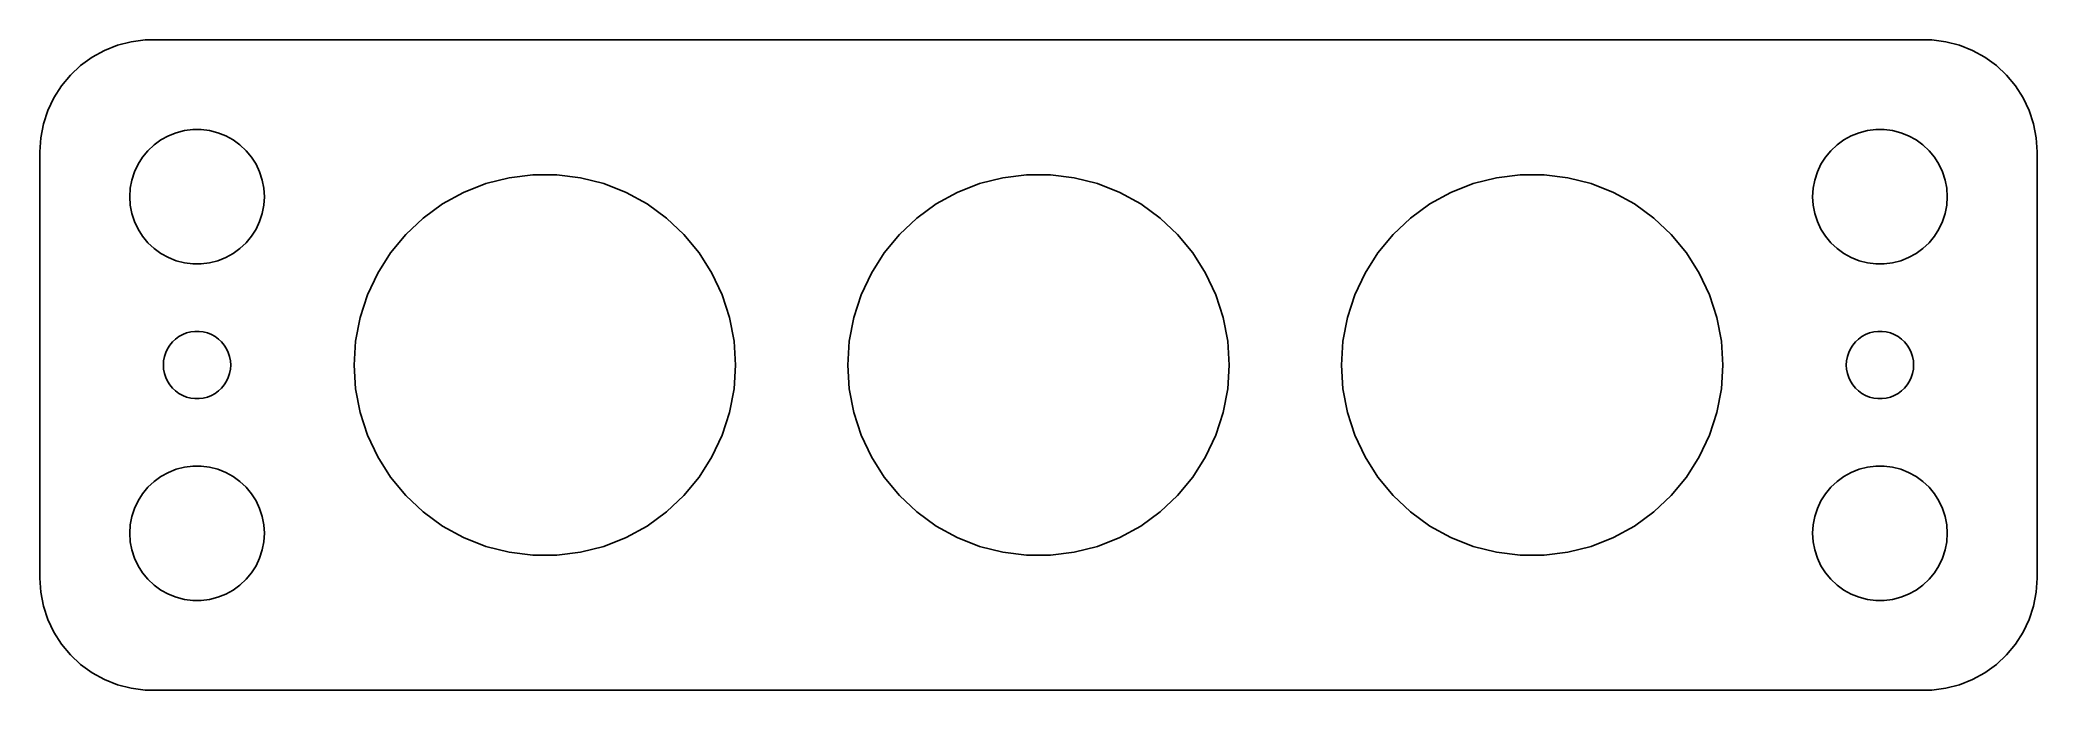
# Model space of a CAD drawing. Header units: metres. Extents: x -44.5 to 44.5, y 24.5 to 53.5.
import ezdxf

# ---------------------------------------------------------------- set-up
doc = ezdxf.new("R2010")
doc.units = ezdxf.units.M

msp = doc.modelspace()

# ---------------------------------------------------------------- linework, layer by layer
for p, q in [((-40.4369, 53.4114), (-41.0451, 53.2553)), ((-39.8139, 53.4901), (-40.4369, 53.4114)), ((39.8139, 53.4901), (-39.8139, 53.4901)), ((40.4369, 53.4114), (39.8139, 53.4901)), ((41.0451, 53.2553), (40.4369, 53.4114)), ((-42.1791, 52.7216), (-42.6871, 52.3526)), ((-41.6289, 53.0241), (-42.1791, 52.7216)), ((-41.0451, 53.2553), (-41.6289, 53.0241)), ((41.6289, 53.0241), (41.0451, 53.2553)), ((42.1791, 52.7216), (41.6289, 53.0241)), ((42.6871, 52.3526), (42.1791, 52.7216)), ((-43.1448, 51.9227), (-43.5451, 51.4389)), ((-42.6871, 52.3526), (-43.1448, 51.9227)), ((43.1448, 51.9227), (42.6871, 52.3526)), ((43.5451, 51.4389), (43.1448, 51.9227)), ((-43.8815, 50.9088), (-44.1489, 50.3406)), ((-43.5451, 51.4389), (-43.8815, 50.9088)), ((43.8815, 50.9088), (43.5451, 51.4389)), ((44.1489, 50.3406), (43.8815, 50.9088)), ((-44.1489, 50.3406), (-44.3429, 49.7434)), ((44.3429, 49.7434), (44.1489, 50.3406)), ((-44.4606, 49.1267), (-44.5, 48.5)), ((-44.3429, 49.7434), (-44.4606, 49.1267)), ((-39.4123, 48.8115), (-39.1075, 49.033)), ((-39.1075, 49.033), (-38.7773, 49.2145)), ((-38.7773, 49.2145), (-38.427, 49.3532)), ((-38.427, 49.3532), (-38.0621, 49.4469)), ((-38.0621, 49.4469), (-37.6884, 49.4941)), ((-37.6884, 49.4941), (-37.3116, 49.4941)), ((-37.3116, 49.4941), (-36.9379, 49.4469)), ((-36.9379, 49.4469), (-36.5729, 49.3532)), ((-36.5729, 49.3532), (-36.2227, 49.2145)), ((-36.2227, 49.2145), (-35.8925, 49.033)), ((-35.8925, 49.033), (-35.5877, 48.8115)), ((35.5877, 48.8115), (35.8925, 49.033)), ((35.8925, 49.033), (36.2227, 49.2145)), ((36.2227, 49.2145), (36.5729, 49.3532)), ((36.5729, 49.3532), (36.9379, 49.4469)), ((36.9379, 49.4469), (37.3116, 49.4941)), ((37.3116, 49.4941), (37.6884, 49.4941)), ((37.6884, 49.4941), (38.0621, 49.4469)), ((38.0621, 49.4469), (38.427, 49.3532)), ((38.427, 49.3532), (38.7773, 49.2145)), ((38.7773, 49.2145), (39.1075, 49.033)), ((39.1075, 49.033), (39.4123, 48.8115)), ((44.4606, 49.1267), (44.3429, 49.7434)), ((44.5, 48.5), (44.4606, 49.1267)), ((-44.5, 48.5), (-44.5, 29.5)), ((-40.1289, 47.9453), (-39.927, 48.2634)), ((-39.927, 48.2634), (-39.6869, 48.5536)), ((-39.6869, 48.5536), (-39.4123, 48.8115)), ((-35.5877, 48.8115), (-35.3131, 48.5536)), ((-35.3131, 48.5536), (-35.0729, 48.2634)), ((-35.0729, 48.2634), (-34.8711, 47.9453)), ((34.8711, 47.9453), (35.0729, 48.2634)), ((35.0729, 48.2634), (35.3131, 48.5536)), ((35.3131, 48.5536), (35.5877, 48.8115)), ((39.4123, 48.8115), (39.6869, 48.5536)), ((39.6869, 48.5536), (39.927, 48.2634)), ((39.927, 48.2634), (40.1289, 47.9453)), ((44.5, 29.5), (44.5, 48.5)), ((-40.4763, 46.876), (-40.4057, 47.2461)), ((-40.4057, 47.2461), (-40.2893, 47.6044)), ((-40.2893, 47.6044), (-40.1289, 47.9453)), ((-34.8711, 47.9453), (-34.7107, 47.6044)), ((-34.7107, 47.6044), (-34.5942, 47.2461)), ((-34.5942, 47.2461), (-34.5237, 46.876)), ((-24.6266, 47.084), (-23.5927, 47.3494)), ((-23.5927, 47.3494), (-22.5337, 47.4832)), ((-22.5337, 47.4832), (-21.4663, 47.4832)), ((-21.4663, 47.4832), (-20.4073, 47.3494)), ((-20.4073, 47.3494), (-19.3734, 47.084)), ((-2.62663, 47.084), (-1.59273, 47.3494)), ((-1.59273, 47.3494), (-0.53371, 47.4832)), ((-0.53371, 47.4832), (0.53371, 47.4832)), ((0.53371, 47.4832), (1.59273, 47.3494)), ((1.59273, 47.3494), (2.62663, 47.084)), ((19.3734, 47.084), (20.4073, 47.3494)), ((20.4073, 47.3494), (21.4663, 47.4832)), ((21.4663, 47.4832), (22.5337, 47.4832)), ((22.5337, 47.4832), (23.5927, 47.3494)), ((23.5927, 47.3494), (24.6266, 47.084)), ((34.5237, 46.876), (34.5942, 47.2461)), ((34.5942, 47.2461), (34.7107, 47.6044)), ((34.7107, 47.6044), (34.8711, 47.9453)), ((40.1289, 47.9453), (40.2893, 47.6044)), ((40.2893, 47.6044), (40.4057, 47.2461)), ((40.4057, 47.2461), (40.4763, 46.876)), ((-40.5, 46.5), (-40.4763, 46.876)), ((-40.4763, 46.124), (-40.5, 46.5)), ((-34.5237, 46.876), (-34.5, 46.5)), ((-34.5, 46.5), (-34.5237, 46.124)), ((-26.5545, 46.1768), (-25.6191, 46.691)), ((-25.6191, 46.691), (-24.6266, 47.084)), ((-19.3734, 47.084), (-18.3809, 46.691)), ((-18.3809, 46.691), (-17.4455, 46.1768)), ((-4.55452, 46.1768), (-3.61911, 46.691)), ((-3.61911, 46.691), (-2.62663, 47.084)), ((2.62663, 47.084), (3.61911, 46.691)), ((3.61911, 46.691), (4.55452, 46.1768)), ((17.4455, 46.1768), (18.3809, 46.691)), ((18.3809, 46.691), (19.3734, 47.084)), ((24.6266, 47.084), (25.6191, 46.691)), ((25.6191, 46.691), (26.5545, 46.1768)), ((34.5, 46.5), (34.5237, 46.876)), ((34.5237, 46.124), (34.5, 46.5)), ((40.4763, 46.876), (40.5, 46.5)), ((40.5, 46.5), (40.4763, 46.124)), ((-40.4057, 45.7539), (-40.4763, 46.124)), ((-40.2893, 45.3956), (-40.4057, 45.7539)), ((-40.1289, 45.0547), (-40.2893, 45.3956)), ((-34.7107, 45.3956), (-34.8711, 45.0547)), ((-34.5942, 45.7539), (-34.7107, 45.3956)), ((-34.5237, 46.124), (-34.5942, 45.7539)), ((-28.1962, 44.8186), (-27.4181, 45.5494)), ((-27.4181, 45.5494), (-26.5545, 46.1768)), ((-17.4455, 46.1768), (-16.5819, 45.5494)), ((-16.5819, 45.5494), (-15.8038, 44.8186)), ((-6.19623, 44.8186), (-5.41809, 45.5494)), ((-5.41809, 45.5494), (-4.55452, 46.1768)), ((4.55452, 46.1768), (5.41809, 45.5494)), ((5.41809, 45.5494), (6.19623, 44.8186)), ((15.8038, 44.8186), (16.5819, 45.5494)), ((16.5819, 45.5494), (17.4455, 46.1768)), ((26.5545, 46.1768), (27.4181, 45.5494)), ((27.4181, 45.5494), (28.1962, 44.8186)), ((34.5942, 45.7539), (34.5237, 46.124)), ((34.7107, 45.3956), (34.5942, 45.7539)), ((34.8711, 45.0547), (34.7107, 45.3956)), ((40.2893, 45.3956), (40.1289, 45.0547)), ((40.4057, 45.7539), (40.2893, 45.3956)), ((40.4763, 46.124), (40.4057, 45.7539)), ((-39.927, 44.7366), (-40.1289, 45.0547)), ((-39.6869, 44.4464), (-39.927, 44.7366)), ((-35.0729, 44.7366), (-35.3131, 44.4464)), ((-34.8711, 45.0547), (-35.0729, 44.7366)), ((-28.8766, 43.9962), (-28.1962, 44.8186)), ((-15.8038, 44.8186), (-15.1234, 43.9962)), ((-6.87663, 43.9962), (-6.19623, 44.8186)), ((6.19623, 44.8186), (6.87663, 43.9962)), ((15.1234, 43.9962), (15.8038, 44.8186)), ((28.1962, 44.8186), (28.8766, 43.9962)), ((35.0729, 44.7366), (34.8711, 45.0547)), ((35.3131, 44.4464), (35.0729, 44.7366)), ((39.927, 44.7366), (39.6869, 44.4464)), ((40.1289, 45.0547), (39.927, 44.7366)), ((-39.4123, 44.1884), (-39.6869, 44.4464)), ((-39.1075, 43.967), (-39.4123, 44.1884)), ((-38.7773, 43.7855), (-39.1075, 43.967)), ((-38.427, 43.6468), (-38.7773, 43.7855)), ((-38.0621, 43.5531), (-38.427, 43.6468)), ((-36.5729, 43.6468), (-36.9379, 43.5531)), ((-36.2227, 43.7855), (-36.5729, 43.6468)), ((-35.8925, 43.967), (-36.2227, 43.7855)), ((-35.5877, 44.1884), (-35.8925, 43.967)), ((-35.3131, 44.4464), (-35.5877, 44.1884)), ((-29.4486, 43.0949), (-28.8766, 43.9962)), ((-15.1234, 43.9962), (-14.5514, 43.0949)), ((-7.44859, 43.0949), (-6.87663, 43.9962)), ((6.87663, 43.9962), (7.44859, 43.0949)), ((14.5514, 43.0949), (15.1234, 43.9962)), ((28.8766, 43.9962), (29.4486, 43.0949)), ((35.5877, 44.1884), (35.3131, 44.4464)), ((35.8925, 43.967), (35.5877, 44.1884)), ((36.2227, 43.7855), (35.8925, 43.967)), ((36.5729, 43.6468), (36.2227, 43.7855)), ((36.9379, 43.5531), (36.5729, 43.6468)), ((38.427, 43.6468), (38.0621, 43.5531)), ((38.7773, 43.7855), (38.427, 43.6468)), ((39.1075, 43.967), (38.7773, 43.7855)), ((39.4123, 44.1884), (39.1075, 43.967)), ((39.6869, 44.4464), (39.4123, 44.1884)), ((-37.6884, 43.5059), (-38.0621, 43.5531)), ((-37.3116, 43.5059), (-37.6884, 43.5059)), ((-36.9379, 43.5531), (-37.3116, 43.5059)), ((-29.9031, 42.129), (-29.4486, 43.0949)), ((-14.5514, 43.0949), (-14.0969, 42.129)), ((-7.90309, 42.129), (-7.44859, 43.0949)), ((7.44859, 43.0949), (7.90309, 42.129)), ((14.0969, 42.129), (14.5514, 43.0949)), ((29.4486, 43.0949), (29.9031, 42.129)), ((37.3116, 43.5059), (36.9379, 43.5531)), ((37.6884, 43.5059), (37.3116, 43.5059)), ((38.0621, 43.5531), (37.6884, 43.5059)), ((-30.233, 41.1139), (-29.9031, 42.129)), ((-14.0969, 42.129), (-13.767, 41.1139)), ((-8.23296, 41.1139), (-7.90309, 42.129)), ((7.90309, 42.129), (8.23296, 41.1139)), ((13.767, 41.1139), (14.0969, 42.129)), ((29.9031, 42.129), (30.233, 41.1139)), ((-30.433, 40.0653), (-30.233, 41.1139)), ((-13.767, 41.1139), (-13.567, 40.0653)), ((-8.43297, 40.0653), (-8.23296, 41.1139)), ((8.23296, 41.1139), (8.43297, 40.0653)), ((13.567, 40.0653), (13.767, 41.1139)), ((30.233, 41.1139), (30.433, 40.0653)), ((-38.5934, 40.0268), (-38.4561, 40.1558)), ((-38.4561, 40.1558), (-38.3037, 40.2665)), ((-38.3037, 40.2665), (-38.1387, 40.3572)), ((-38.1387, 40.3572), (-37.9635, 40.4266)), ((-37.9635, 40.4266), (-37.7811, 40.4734)), ((-37.7811, 40.4734), (-37.5942, 40.497)), ((-37.5942, 40.497), (-37.4058, 40.497)), ((-37.4058, 40.497), (-37.2189, 40.4734)), ((-37.2189, 40.4734), (-37.0365, 40.4266)), ((-37.0365, 40.4266), (-36.8613, 40.3572)), ((-36.8613, 40.3572), (-36.6963, 40.2665)), ((-36.6963, 40.2665), (-36.5439, 40.1558)), ((-36.5439, 40.1558), (-36.4065, 40.0268)), ((-30.5, 39), (-30.433, 40.0653)), ((-13.567, 40.0653), (-13.5, 39)), ((-8.5, 39), (-8.43297, 40.0653)), ((8.43297, 40.0653), (8.5, 39)), ((13.5, 39), (13.567, 40.0653)), ((30.433, 40.0653), (30.5, 39)), ((36.4065, 40.0268), (36.5439, 40.1558)), ((36.5439, 40.1558), (36.6963, 40.2665)), ((36.6963, 40.2665), (36.8613, 40.3572)), ((36.8613, 40.3572), (37.0365, 40.4266)), ((37.0365, 40.4266), (37.2189, 40.4734)), ((37.2189, 40.4734), (37.4058, 40.497)), ((37.4058, 40.497), (37.5942, 40.497)), ((37.5942, 40.497), (37.7811, 40.4734)), ((37.7811, 40.4734), (37.9635, 40.4266)), ((37.9635, 40.4266), (38.1387, 40.3572)), ((38.1387, 40.3572), (38.3037, 40.2665)), ((38.3037, 40.2665), (38.4561, 40.1558)), ((38.4561, 40.1558), (38.5934, 40.0268)), ((-39, 39), (-38.9882, 39.188)), ((-38.9882, 39.188), (-38.9529, 39.373)), ((-38.9529, 39.373), (-38.8947, 39.5522)), ((-38.8947, 39.5522), (-38.8145, 39.7226)), ((-38.8145, 39.7226), (-38.7135, 39.8817)), ((-38.7135, 39.8817), (-38.5934, 40.0268)), ((-36.4065, 40.0268), (-36.2865, 39.8817)), ((-36.2865, 39.8817), (-36.1855, 39.7226)), ((-36.1855, 39.7226), (-36.1053, 39.5522)), ((-36.1053, 39.5522), (-36.0471, 39.373)), ((-36.0471, 39.373), (-36.0118, 39.188)), ((-36.0118, 39.188), (-36, 39)), ((36, 39), (36.0118, 39.188)), ((36.0118, 39.188), (36.0471, 39.373)), ((36.0471, 39.373), (36.1053, 39.5522)), ((36.1053, 39.5522), (36.1855, 39.7226)), ((36.1855, 39.7226), (36.2865, 39.8817)), ((36.2865, 39.8817), (36.4065, 40.0268)), ((38.5934, 40.0268), (38.7135, 39.8817)), ((38.7135, 39.8817), (38.8145, 39.7226)), ((38.8145, 39.7226), (38.8947, 39.5522)), ((38.8947, 39.5522), (38.9529, 39.373)), ((38.9529, 39.373), (38.9882, 39.188)), ((38.9882, 39.188), (39, 39)), ((-38.9882, 38.812), (-39, 39)), ((-38.9529, 38.627), (-38.9882, 38.812)), ((-38.8947, 38.4478), (-38.9529, 38.627)), ((-38.8145, 38.2774), (-38.8947, 38.4478)), ((-38.7135, 38.1183), (-38.8145, 38.2774)), ((-36.1855, 38.2774), (-36.2865, 38.1183)), ((-36.1053, 38.4478), (-36.1855, 38.2774)), ((-36.0471, 38.627), (-36.1053, 38.4478)), ((-36.0118, 38.812), (-36.0471, 38.627)), ((-36, 39), (-36.0118, 38.812)), ((-30.433, 37.9347), (-30.5, 39)), ((-13.5, 39), (-13.567, 37.9347)), ((-8.43297, 37.9347), (-8.5, 39)), ((8.5, 39), (8.43297, 37.9347)), ((13.567, 37.9347), (13.5, 39)), ((30.5, 39), (30.433, 37.9347)), ((36.0118, 38.812), (36, 39)), ((36.0471, 38.627), (36.0118, 38.812)), ((36.1053, 38.4478), (36.0471, 38.627)), ((36.1855, 38.2774), (36.1053, 38.4478)), ((36.2865, 38.1183), (36.1855, 38.2774)), ((38.8145, 38.2774), (38.7135, 38.1183)), ((38.8947, 38.4478), (38.8145, 38.2774)), ((38.9529, 38.627), (38.8947, 38.4478)), ((38.9882, 38.812), (38.9529, 38.627)), ((39, 39), (38.9882, 38.812)), ((-38.5934, 37.9732), (-38.7135, 38.1183)), ((-38.4561, 37.8442), (-38.5934, 37.9732)), ((-38.3037, 37.7335), (-38.4561, 37.8442)), ((-38.1387, 37.6428), (-38.3037, 37.7335)), ((-37.9635, 37.5734), (-38.1387, 37.6428)), ((-37.7811, 37.5266), (-37.9635, 37.5734)), ((-37.5942, 37.503), (-37.7811, 37.5266)), ((-37.4058, 37.503), (-37.5942, 37.503)), ((-37.2189, 37.5266), (-37.4058, 37.503)), ((-37.0365, 37.5734), (-37.2189, 37.5266)), ((-36.8613, 37.6428), (-37.0365, 37.5734)), ((-36.6963, 37.7335), (-36.8613, 37.6428)), ((-36.5439, 37.8442), (-36.6963, 37.7335)), ((-36.4065, 37.9732), (-36.5439, 37.8442)), ((-36.2865, 38.1183), (-36.4065, 37.9732)), ((-30.233, 36.8861), (-30.433, 37.9347)), ((-13.567, 37.9347), (-13.767, 36.8861)), ((-8.23296, 36.8861), (-8.43297, 37.9347)), ((8.43297, 37.9347), (8.23296, 36.8861)), ((13.767, 36.8861), (13.567, 37.9347)), ((30.433, 37.9347), (30.233, 36.8861)), ((36.4065, 37.9732), (36.2865, 38.1183)), ((36.5439, 37.8442), (36.4065, 37.9732)), ((36.6963, 37.7335), (36.5439, 37.8442)), ((36.8613, 37.6428), (36.6963, 37.7335)), ((37.0365, 37.5734), (36.8613, 37.6428)), ((37.2189, 37.5266), (37.0365, 37.5734)), ((37.4058, 37.503), (37.2189, 37.5266)), ((37.5942, 37.503), (37.4058, 37.503)), ((37.7811, 37.5266), (37.5942, 37.503)), ((37.9635, 37.5734), (37.7811, 37.5266)), ((38.1387, 37.6428), (37.9635, 37.5734)), ((38.3037, 37.7335), (38.1387, 37.6428)), ((38.4561, 37.8442), (38.3037, 37.7335)), ((38.5934, 37.9732), (38.4561, 37.8442)), ((38.7135, 38.1183), (38.5934, 37.9732)), ((-29.9031, 35.871), (-30.233, 36.8861)), ((-13.767, 36.8861), (-14.0969, 35.871)), ((-7.90309, 35.871), (-8.23296, 36.8861)), ((8.23296, 36.8861), (7.90309, 35.871)), ((14.0969, 35.871), (13.767, 36.8861)), ((30.233, 36.8861), (29.9031, 35.871)), ((-29.4486, 34.9051), (-29.9031, 35.871)), ((-14.0969, 35.871), (-14.5514, 34.9051)), ((-7.44859, 34.9051), (-7.90309, 35.871)), ((7.90309, 35.871), (7.44859, 34.9051)), ((14.5514, 34.9051), (14.0969, 35.871)), ((29.9031, 35.871), (29.4486, 34.9051)), ((-28.8766, 34.0038), (-29.4486, 34.9051)), ((-14.5514, 34.9051), (-15.1234, 34.0038)), ((-6.87663, 34.0038), (-7.44859, 34.9051)), ((7.44859, 34.9051), (6.87663, 34.0038)), ((15.1234, 34.0038), (14.5514, 34.9051)), ((29.4486, 34.9051), (28.8766, 34.0038)), ((-39.4123, 33.8116), (-39.1075, 34.033)), ((-39.1075, 34.033), (-38.7773, 34.2145)), ((-38.7773, 34.2145), (-38.427, 34.3532)), ((-38.427, 34.3532), (-38.0621, 34.4469)), ((-38.0621, 34.4469), (-37.6884, 34.4941)), ((-37.6884, 34.4941), (-37.3116, 34.4941)), ((-37.3116, 34.4941), (-36.9379, 34.4469)), ((-36.9379, 34.4469), (-36.5729, 34.3532)), ((-36.5729, 34.3532), (-36.2227, 34.2145)), ((-36.2227, 34.2145), (-35.8925, 34.033)), ((-35.8925, 34.033), (-35.5877, 33.8116)), ((-28.1962, 33.1814), (-28.8766, 34.0038)), ((-15.1234, 34.0038), (-15.8038, 33.1814)), ((-6.19623, 33.1814), (-6.87663, 34.0038)), ((6.87663, 34.0038), (6.19623, 33.1814)), ((15.8038, 33.1814), (15.1234, 34.0038)), ((28.8766, 34.0038), (28.1962, 33.1814)), ((35.5877, 33.8116), (35.8925, 34.033)), ((35.8925, 34.033), (36.2227, 34.2145)), ((36.2227, 34.2145), (36.5729, 34.3532)), ((36.5729, 34.3532), (36.9379, 34.4469)), ((36.9379, 34.4469), (37.3116, 34.4941)), ((37.3116, 34.4941), (37.6884, 34.4941)), ((37.6884, 34.4941), (38.0621, 34.4469)), ((38.0621, 34.4469), (38.427, 34.3532)), ((38.427, 34.3532), (38.7773, 34.2145)), ((38.7773, 34.2145), (39.1075, 34.033)), ((39.1075, 34.033), (39.4123, 33.8116)), ((-40.2893, 32.6044), (-40.1289, 32.9453)), ((-40.1289, 32.9453), (-39.927, 33.2634)), ((-39.927, 33.2634), (-39.6869, 33.5536)), ((-39.6869, 33.5536), (-39.4123, 33.8116)), ((-35.5877, 33.8116), (-35.3131, 33.5536)), ((-35.3131, 33.5536), (-35.0729, 33.2634)), ((-35.0729, 33.2634), (-34.8711, 32.9453)), ((-34.8711, 32.9453), (-34.7107, 32.6044)), ((-27.4181, 32.4506), (-28.1962, 33.1814)), ((-15.8038, 33.1814), (-16.5819, 32.4506)), ((-5.41809, 32.4506), (-6.19623, 33.1814)), ((6.19623, 33.1814), (5.41809, 32.4506)), ((16.5819, 32.4506), (15.8038, 33.1814)), ((28.1962, 33.1814), (27.4181, 32.4506)), ((34.7107, 32.6044), (34.8711, 32.9453)), ((34.8711, 32.9453), (35.0729, 33.2634)), ((35.0729, 33.2634), (35.3131, 33.5536)), ((35.3131, 33.5536), (35.5877, 33.8116)), ((39.4123, 33.8116), (39.6869, 33.5536)), ((39.6869, 33.5536), (39.927, 33.2634)), ((39.927, 33.2634), (40.1289, 32.9453)), ((40.1289, 32.9453), (40.2893, 32.6044)), ((-40.4763, 31.876), (-40.4057, 32.2461)), ((-40.4057, 32.2461), (-40.2893, 32.6044)), ((-34.7107, 32.6044), (-34.5942, 32.2461)), ((-34.5942, 32.2461), (-34.5237, 31.876)), ((-26.5545, 31.8232), (-27.4181, 32.4506)), ((-16.5819, 32.4506), (-17.4455, 31.8232)), ((-4.55452, 31.8232), (-5.41809, 32.4506)), ((5.41809, 32.4506), (4.55452, 31.8232)), ((17.4455, 31.8232), (16.5819, 32.4506)), ((27.4181, 32.4506), (26.5545, 31.8232)), ((34.5237, 31.876), (34.5942, 32.2461)), ((34.5942, 32.2461), (34.7107, 32.6044)), ((40.2893, 32.6044), (40.4057, 32.2461)), ((40.4057, 32.2461), (40.4763, 31.876)), ((-40.5, 31.5), (-40.4763, 31.876)), ((-40.4763, 31.124), (-40.5, 31.5)), ((-34.5237, 31.876), (-34.5, 31.5)), ((-34.5, 31.5), (-34.5237, 31.124)), ((-25.6191, 31.309), (-26.5545, 31.8232)), ((-24.6266, 30.916), (-25.6191, 31.309)), ((-18.3809, 31.309), (-19.3734, 30.916)), ((-17.4455, 31.8232), (-18.3809, 31.309)), ((-3.61911, 31.309), (-4.55452, 31.8232)), ((-2.62663, 30.916), (-3.61911, 31.309)), ((3.61911, 31.309), (2.62663, 30.916)), ((4.55452, 31.8232), (3.61911, 31.309)), ((18.3809, 31.309), (17.4455, 31.8232)), ((19.3734, 30.916), (18.3809, 31.309)), ((25.6191, 31.309), (24.6266, 30.916)), ((26.5545, 31.8232), (25.6191, 31.309)), ((34.5, 31.5), (34.5237, 31.876)), ((34.5237, 31.124), (34.5, 31.5)), ((40.4763, 31.876), (40.5, 31.5)), ((40.5, 31.5), (40.4763, 31.124)), ((-40.4057, 30.7539), (-40.4763, 31.124)), ((-40.2893, 30.3956), (-40.4057, 30.7539)), ((-40.1289, 30.0547), (-40.2893, 30.3956)), ((-34.7107, 30.3956), (-34.8711, 30.0547)), ((-34.5942, 30.7539), (-34.7107, 30.3956)), ((-34.5237, 31.124), (-34.5942, 30.7539)), ((-23.5927, 30.6506), (-24.6266, 30.916)), ((-22.5337, 30.5168), (-23.5927, 30.6506)), ((-21.4663, 30.5168), (-22.5337, 30.5168)), ((-20.4073, 30.6506), (-21.4663, 30.5168)), ((-19.3734, 30.916), (-20.4073, 30.6506)), ((-1.59273, 30.6506), (-2.62663, 30.916)), ((-0.53371, 30.5168), (-1.59273, 30.6506)), ((0.53371, 30.5168), (-0.53371, 30.5168)), ((1.59273, 30.6506), (0.53371, 30.5168)), ((2.62663, 30.916), (1.59273, 30.6506)), ((20.4073, 30.6506), (19.3734, 30.916)), ((21.4663, 30.5168), (20.4073, 30.6506)), ((22.5337, 30.5168), (21.4663, 30.5168)), ((23.5927, 30.6506), (22.5337, 30.5168)), ((24.6266, 30.916), (23.5927, 30.6506)), ((34.5942, 30.7539), (34.5237, 31.124)), ((34.7107, 30.3956), (34.5942, 30.7539)), ((34.8711, 30.0547), (34.7107, 30.3956)), ((40.2893, 30.3956), (40.1289, 30.0547)), ((40.4057, 30.7539), (40.2893, 30.3956)), ((40.4763, 31.124), (40.4057, 30.7539)), ((-44.5, 29.5), (-44.4606, 28.8733)), ((-39.927, 29.7366), (-40.1289, 30.0547)), ((-39.6869, 29.4464), (-39.927, 29.7366)), ((-39.4123, 29.1885), (-39.6869, 29.4464)), ((-35.3131, 29.4464), (-35.5877, 29.1885)), ((-35.0729, 29.7366), (-35.3131, 29.4464)), ((-34.8711, 30.0547), (-35.0729, 29.7366)), ((35.0729, 29.7366), (34.8711, 30.0547)), ((35.3131, 29.4464), (35.0729, 29.7366)), ((35.5877, 29.1885), (35.3131, 29.4464)), ((39.6869, 29.4464), (39.4123, 29.1885)), ((39.927, 29.7366), (39.6869, 29.4464)), ((40.1289, 30.0547), (39.927, 29.7366)), ((44.4606, 28.8733), (44.5, 29.5)), ((-44.4606, 28.8733), (-44.3429, 28.2566)), ((-39.1075, 28.967), (-39.4123, 29.1885)), ((-38.7773, 28.7855), (-39.1075, 28.967)), ((-38.427, 28.6468), (-38.7773, 28.7855)), ((-38.0621, 28.5531), (-38.427, 28.6468)), ((-37.6884, 28.5059), (-38.0621, 28.5531)), ((-37.3116, 28.5059), (-37.6884, 28.5059)), ((-36.9379, 28.5531), (-37.3116, 28.5059)), ((-36.5729, 28.6468), (-36.9379, 28.5531)), ((-36.2227, 28.7855), (-36.5729, 28.6468)), ((-35.8925, 28.967), (-36.2227, 28.7855)), ((-35.5877, 29.1885), (-35.8925, 28.967)), ((35.8925, 28.967), (35.5877, 29.1885)), ((36.2227, 28.7855), (35.8925, 28.967)), ((36.5729, 28.6468), (36.2227, 28.7855)), ((36.9379, 28.5531), (36.5729, 28.6468)), ((37.3116, 28.5059), (36.9379, 28.5531)), ((37.6884, 28.5059), (37.3116, 28.5059)), ((38.0621, 28.5531), (37.6884, 28.5059)), ((38.427, 28.6468), (38.0621, 28.5531)), ((38.7773, 28.7855), (38.427, 28.6468)), ((39.1075, 28.967), (38.7773, 28.7855)), ((39.4123, 29.1885), (39.1075, 28.967)), ((44.3429, 28.2566), (44.4606, 28.8733)), ((-44.3429, 28.2566), (-44.1489, 27.6594)), ((-44.1489, 27.6594), (-43.8815, 27.0912)), ((43.8815, 27.0912), (44.1489, 27.6594)), ((44.1489, 27.6594), (44.3429, 28.2566)), ((-43.8815, 27.0912), (-43.5451, 26.5611)), ((43.5451, 26.5611), (43.8815, 27.0912)), ((-43.5451, 26.5611), (-43.1448, 26.0773)), ((-43.1448, 26.0773), (-42.6871, 25.6474)), ((42.6871, 25.6474), (43.1448, 26.0773)), ((43.1448, 26.0773), (43.5451, 26.5611)), ((-42.6871, 25.6474), (-42.1791, 25.2784)), ((-42.1791, 25.2784), (-41.6289, 24.9759)), ((-41.6289, 24.9759), (-41.0451, 24.7447)), ((41.0451, 24.7447), (41.6289, 24.9759)), ((41.6289, 24.9759), (42.1791, 25.2784)), ((42.1791, 25.2784), (42.6871, 25.6474)), ((-41.0451, 24.7447), (-40.4369, 24.5886)), ((-40.4369, 24.5886), (-39.8139, 24.5099)), ((-39.8139, 24.5099), (39.8139, 24.5099)), ((39.8139, 24.5099), (40.4369, 24.5886)), ((40.4369, 24.5886), (41.0451, 24.7447))]:
    msp.add_line(p, q)

doc.saveas('drawing.dxf')
